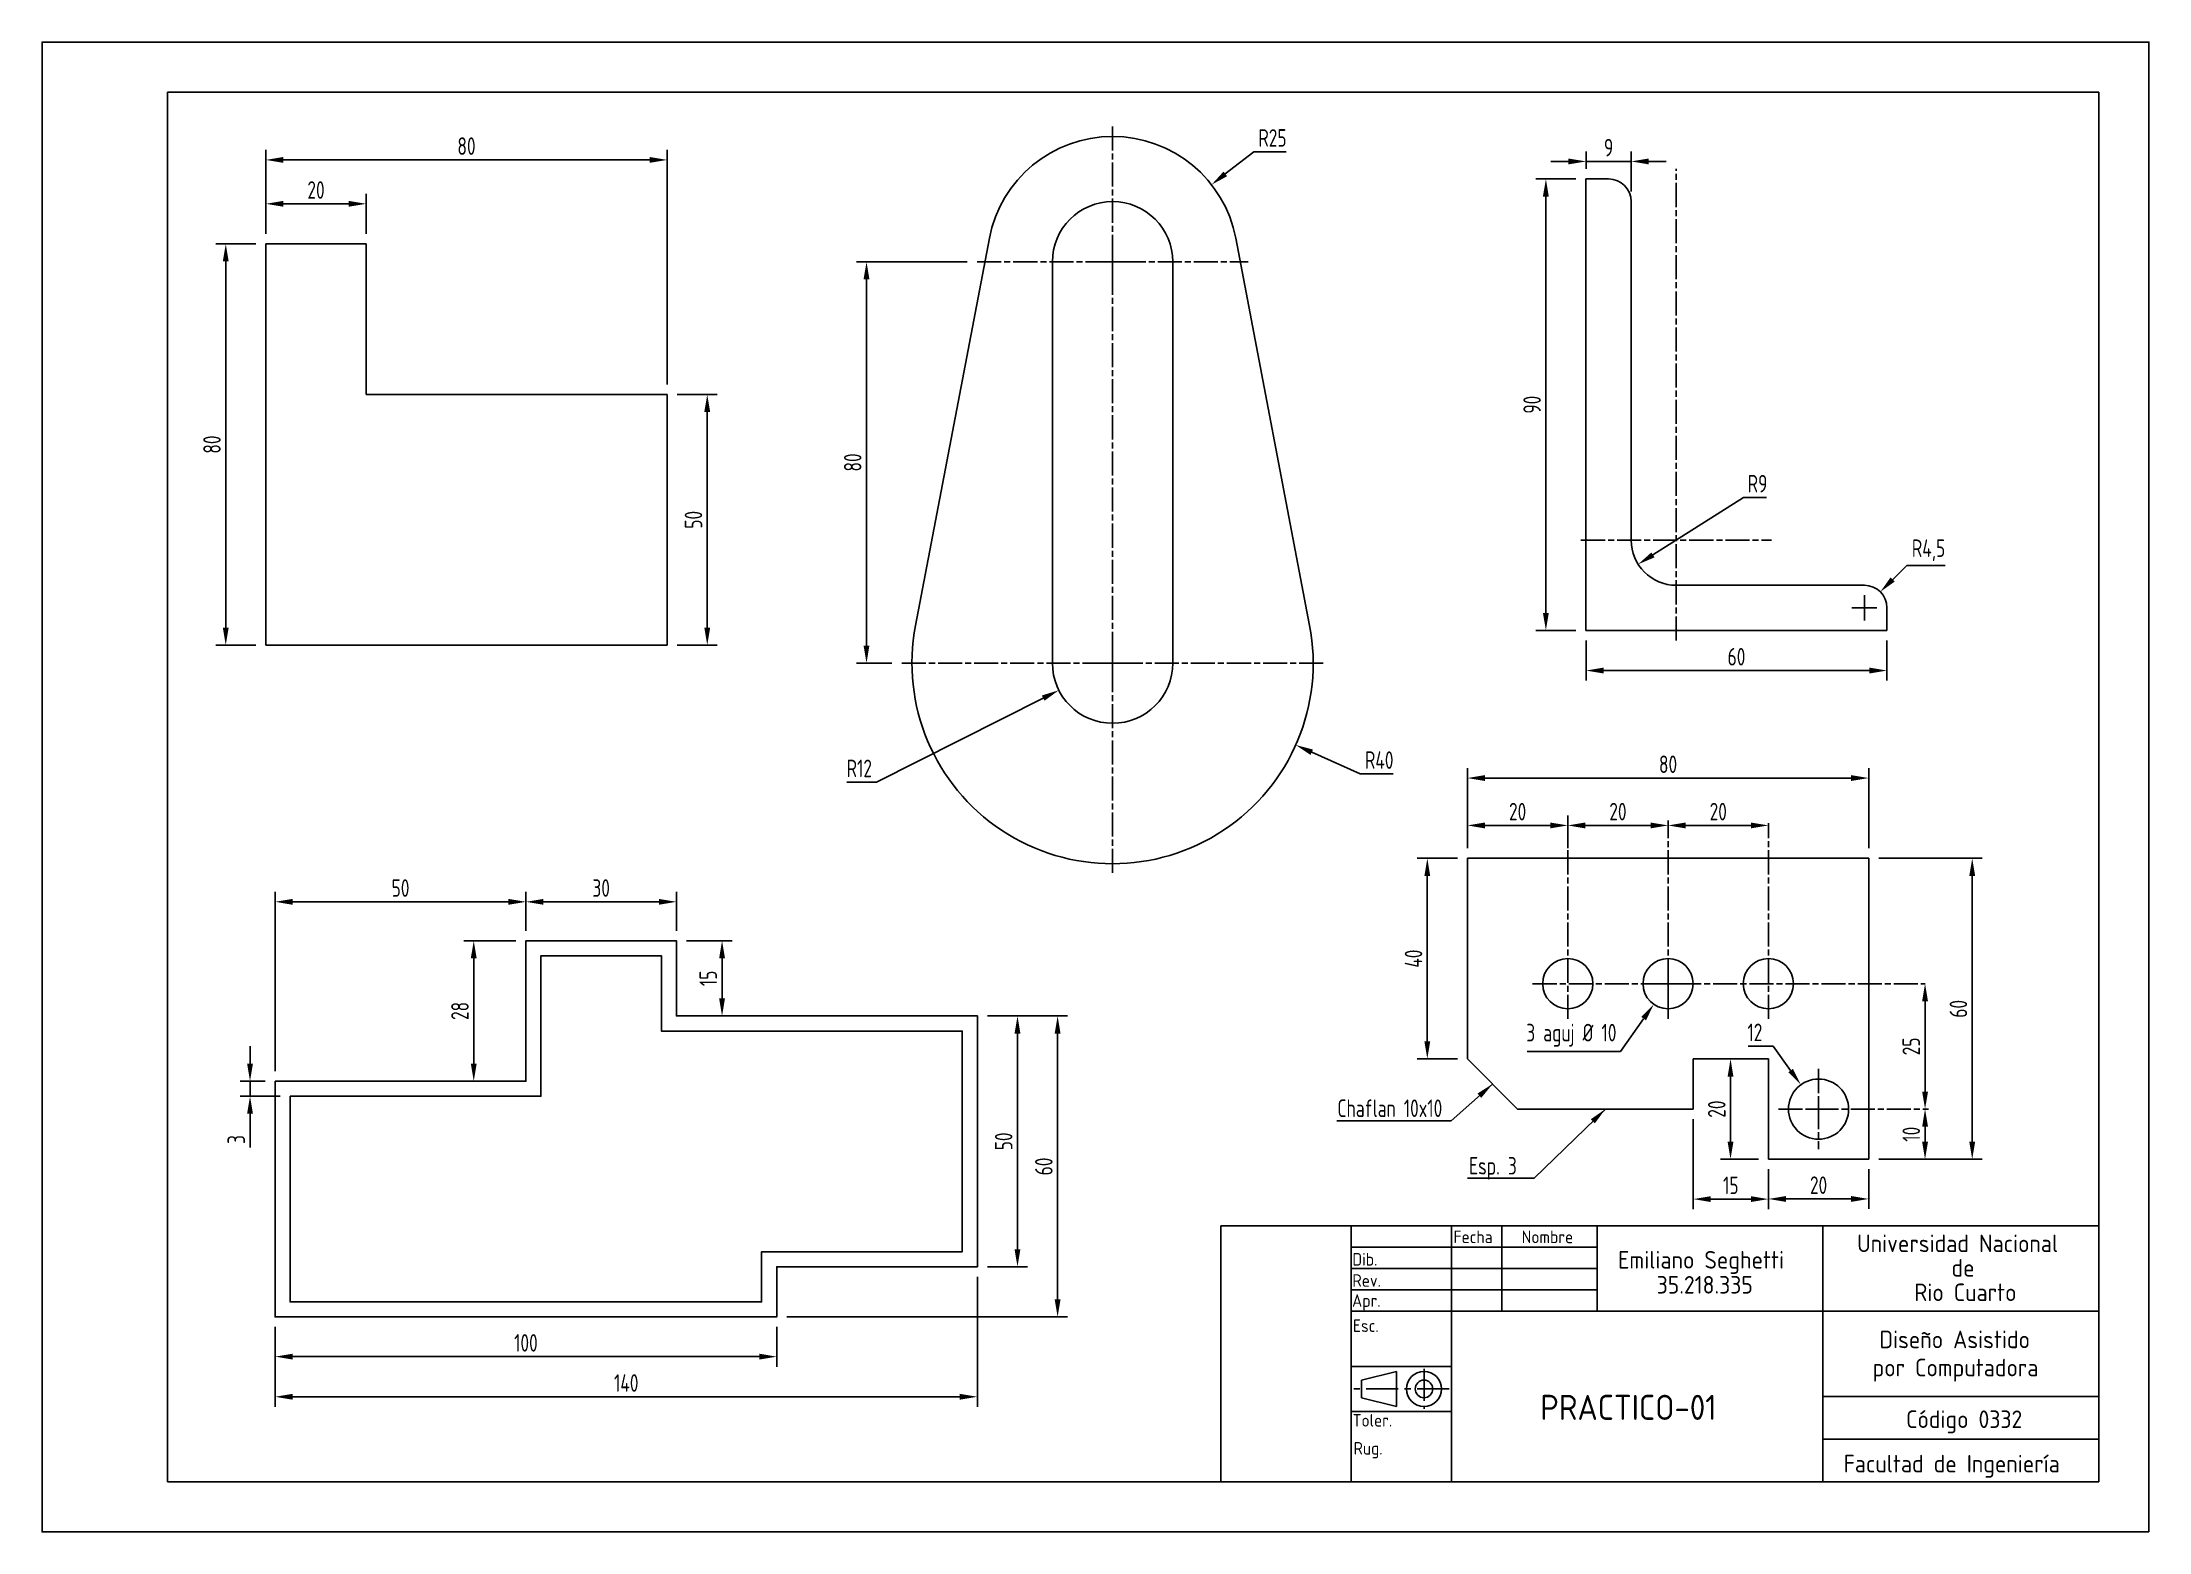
# Model space of a CAD drawing. Header units: millimetres. Extents: x 0 to 420, y 0 to 297.
import ezdxf

# ---------------------------------------------------------------- set-up
doc = ezdxf.new("R2010")
doc.units = ezdxf.units.MM
doc.header["$LTSCALE"] = 0.2
doc.linetypes.add('ACAD_ISO08W100', pattern=[36, 24, -3, 6, -3])
doc.linetypes.add('CENTER', pattern=[50.8, 31.75, -6.35, 6.35, -6.35])
doc.layers.add('1', color=1, linetype='CENTER')
doc.styles.add('Mazufri', font='isocp.shx', dxfattribs={"width": 0.8})
doc.dimstyles.new('mazufri', dxfattribs={"dimtxt": 3.5, "dimasz": 3.5, "dimexe": 2, "dimexo": 2, "dimgap": 1, "dimtad": 1, "dimzin": 9, "dimtxsty": 'Mazufri', "dimcen": 2.5, "dimclrd": 1, "dimclre": 1, "dimclrt": 5, "dimadec": 0, "dimazin": 0, "dimtm": 1e-09, "dimtfac": 1, "dimtmove": 0, "dimatfit": 3, "dimfxl": 0, "dimarcsym": 0})
doc.dimstyles.new('mazufri radio', dxfattribs={"dimtxt": 3.5, "dimasz": 3.5, "dimexe": 2, "dimexo": 2, "dimgap": 1, "dimtad": 1, "dimtih": 1, "dimtoh": 1, "dimzin": 9, "dimtxsty": 'Mazufri', "dimcen": 2.5, "dimclrd": 1, "dimclre": 1, "dimclrt": 5, "dimadec": 0, "dimazin": 0, "dimtm": 1e-09, "dimtfac": 1, "dimtmove": 0, "dimatfit": 3, "dimfxl": 0, "dimarcsym": 0})

# ---------------------------------------------------------------- blocks, each defined once
blk = doc.blocks.new('*D10')
at = {"color": 1, "lineweight": -2}
for p, q in [((184.4, 253.2), (162.35, 253.2)), ((164.35, 249.7), (164.35, 176.7)), ((169.4, 173.2), (162.35, 173.2))]:
    blk.add_line(p, q, dxfattribs=at)
at = {"color": 1}
for points in [[(163.76, 249.7), (164.93, 249.7), (164.35, 253.2)], [(163.76, 176.7), (164.93, 176.7), (164.35, 173.2)]]:
    blk.add_solid(points, dxfattribs=at)
at = {"layer": 'Defpoints', "color": 0}
for p in [(186.4, 253.2), (164.35, 173.2), (171.4, 173.2)]:
    blk.add_point(p, dxfattribs=at)
at = {"color": 5, "insert": (161.6, 213.2), "char_height": 3.5, "attachment_point": 5, "rotation": 90, "style": 'Mazufri'}
blk.add_mtext('80', dxfattribs=at)
blk = doc.blocks.new('*D11')
at = {"color": 1, "lineweight": -2}
for p, q in [((210.9, 173.2), (215.9, 173.2)), ((213.4, 170.7), (213.4, 175.7)), ((262.76, 151.12), (253.11, 155.44)), ((269.36, 151.12), (262.76, 151.12))]:
    blk.add_line(p, q, dxfattribs=at)
at = {"color": 1}
blk.add_solid([(253.35, 155.97), (252.87, 154.9), (249.91, 156.87)], dxfattribs=at)
at = {"layer": 'Defpoints', "color": 0}
for p in [(213.4, 173.2), (249.91, 156.87)]:
    blk.add_point(p, dxfattribs=at)
at = {"color": 5, "insert": (266.56, 153.87), "char_height": 3.5, "attachment_point": 5, "style": 'Mazufri'}
blk.add_mtext('R40', dxfattribs=at)
blk = doc.blocks.new('*D12')
at = {"color": 1, "lineweight": -2}
for p, q in [((210.9, 173.2), (215.9, 173.2)), ((213.4, 170.7), (213.4, 175.7)), ((166.37, 149.46), (199.57, 166.22)), ((160.44, 149.46), (166.37, 149.46))]:
    blk.add_line(p, q, dxfattribs=at)
at = {"color": 1}
blk.add_solid([(199.3, 166.74), (199.83, 165.7), (202.69, 167.79)], dxfattribs=at)
at = {"layer": 'Defpoints', "color": 0}
for p in [(213.4, 173.2), (202.69, 167.79)]:
    blk.add_point(p, dxfattribs=at)
at = {"color": 5, "insert": (162.91, 152.21), "char_height": 3.5, "attachment_point": 5, "style": 'Mazufri'}
blk.add_mtext('R12', dxfattribs=at)
blk = doc.blocks.new('*D13')
at = {"color": 1, "lineweight": -2}
for p, q in [((339.2, 206.22), (321.14, 194.77)), ((343.76, 206.22), (339.2, 206.22))]:
    blk.add_line(p, q, dxfattribs=at)
at = {"color": 1}
blk.add_solid([(320.83, 195.27), (321.45, 194.28), (318.18, 192.9)], dxfattribs=at)
at = {"layer": 'Defpoints', "color": 0}
for p in [(325.79, 197.72), (318.18, 192.9)]:
    blk.add_point(p, dxfattribs=at)
at = {"color": 5, "insert": (341.98, 208.97), "char_height": 3.5, "attachment_point": 5, "style": 'Mazufri'}
blk.add_mtext('R9', dxfattribs=at)
blk = doc.blocks.new('*D14')
at = {"color": 1, "lineweight": -2}
for p, q in [((344.15, 72.28), (344.15, 64.37)), ((364.15, 72.28), (364.15, 64.37)), ((360.65, 66.37), (347.65, 66.37))]:
    blk.add_line(p, q, dxfattribs=at)
at = {"color": 1}
for points in [[(347.65, 66.95), (347.65, 65.79), (344.15, 66.37)], [(360.65, 66.95), (360.65, 65.79), (364.15, 66.37)]]:
    blk.add_solid(points, dxfattribs=at)
at = {"layer": 'Defpoints', "color": 0}
for p in [(344.15, 74.28), (364.15, 74.28), (344.15, 66.37)]:
    blk.add_point(p, dxfattribs=at)
at = {"color": 5, "insert": (354.15, 69.12), "char_height": 3.5, "attachment_point": 5, "style": 'Mazufri'}
blk.add_mtext('20', dxfattribs=at)
blk = doc.blocks.new('*D15')
at = {"color": 1, "lineweight": -2}
for p, q in [((329.15, 82.28), (329.15, 64.34)), ((344.15, 72.28), (344.15, 64.34)), ((340.65, 66.34), (332.65, 66.34))]:
    blk.add_line(p, q, dxfattribs=at)
at = {"color": 1}
for points in [[(332.65, 66.92), (332.65, 65.76), (329.15, 66.34)], [(340.65, 66.92), (340.65, 65.76), (344.15, 66.34)]]:
    blk.add_solid(points, dxfattribs=at)
at = {"layer": 'Defpoints', "color": 0}
for p in [(329.15, 84.28), (344.15, 74.28), (329.15, 66.34)]:
    blk.add_point(p, dxfattribs=at)
at = {"color": 5, "insert": (336.65, 69.09), "char_height": 3.5, "attachment_point": 5, "style": 'Mazufri'}
blk.add_mtext('15', dxfattribs=at)
blk = doc.blocks.new('*D16')
at = {"color": 1, "lineweight": -2}
for p, q in [((336.6, 90.78), (336.6, 77.78)), ((342.15, 74.28), (334.6, 74.28))]:
    blk.add_line(p, q, dxfattribs=at)
at = {"color": 1}
for points in [[(336.02, 90.78), (337.18, 90.78), (336.6, 94.28)], [(336.02, 77.78), (337.18, 77.78), (336.6, 74.28)]]:
    blk.add_solid(points, dxfattribs=at)
at = {"layer": 'Defpoints', "color": 0}
for p in [(344.15, 94.28), (336.6, 74.28), (344.15, 74.28)]:
    blk.add_point(p, dxfattribs=at)
at = {"color": 5, "insert": (333.85, 84.28), "char_height": 3.5, "attachment_point": 5, "rotation": 90, "style": 'Mazufri'}
blk.add_mtext('20', dxfattribs=at)
blk = doc.blocks.new('*D17')
at = {"color": 1, "lineweight": -2}
for p, q in [((321.65, 109.28), (326.65, 109.28)), ((324.15, 106.78), (324.15, 111.78)), ((314.69, 95.74), (319.28, 102.31)), ((296.05, 95.74), (314.69, 95.74))]:
    blk.add_line(p, q, dxfattribs=at)
at = {"color": 1}
blk.add_solid([(318.81, 102.65), (319.76, 101.98), (321.29, 105.18)], dxfattribs=at)
at = {"layer": 'Defpoints', "color": 0}
for p in [(327.01, 113.38), (321.29, 105.18)]:
    blk.add_point(p, dxfattribs=at)
at = {"color": 5, "insert": (304.87, 99), "char_height": 3.5, "attachment_point": 5, "style": 'Mazufri'}
blk.add_mtext('3 aguj %%c 10', dxfattribs=at)
blk = doc.blocks.new('*D18')
at = {"color": 1, "lineweight": -2}
for p, q in [((282.15, 134.28), (274.15, 134.28)), ((276.15, 130.78), (276.15, 97.78)), ((282.15, 94.28), (274.15, 94.28))]:
    blk.add_line(p, q, dxfattribs=at)
at = {"color": 1}
for points in [[(275.57, 130.78), (276.73, 130.78), (276.15, 134.28)], [(275.57, 97.78), (276.73, 97.78), (276.15, 94.28)]]:
    blk.add_solid(points, dxfattribs=at)
at = {"layer": 'Defpoints', "color": 0}
for p in [(284.15, 134.28), (276.15, 94.28), (284.15, 94.28)]:
    blk.add_point(p, dxfattribs=at)
at = {"color": 5, "insert": (273.4, 114.28), "char_height": 3.5, "attachment_point": 5, "rotation": 90, "style": 'Mazufri'}
blk.add_mtext('40', dxfattribs=at)
blk = doc.blocks.new('*D19')
at = {"color": 1, "lineweight": -2}
for p, q in [((284.15, 136.28), (284.15, 142.84)), ((304.15, 136.28), (304.15, 142.84)), ((287.65, 140.84), (300.65, 140.84))]:
    blk.add_line(p, q, dxfattribs=at)
at = {"color": 1}
for points in [[(287.65, 141.42), (287.65, 140.25), (284.15, 140.84)], [(300.65, 141.42), (300.65, 140.25), (304.15, 140.84)]]:
    blk.add_solid(points, dxfattribs=at)
at = {"layer": 'Defpoints', "color": 0}
for p in [(304.15, 140.84), (284.15, 134.28), (304.15, 134.28)]:
    blk.add_point(p, dxfattribs=at)
at = {"color": 5, "insert": (294.15, 143.59), "char_height": 3.5, "attachment_point": 5, "style": 'Mazufri'}
blk.add_mtext('20', dxfattribs=at)
blk = doc.blocks.new('*D20')
at = {"color": 1, "lineweight": -2}
for p, q in [((284.15, 136.28), (284.15, 152.28)), ((364.15, 136.28), (364.15, 152.28)), ((287.65, 150.28), (360.65, 150.28))]:
    blk.add_line(p, q, dxfattribs=at)
at = {"color": 1}
for points in [[(287.65, 150.87), (287.65, 149.7), (284.15, 150.28)], [(360.65, 150.87), (360.65, 149.7), (364.15, 150.28)]]:
    blk.add_solid(points, dxfattribs=at)
at = {"layer": 'Defpoints', "color": 0}
for p in [(364.15, 150.28), (284.15, 134.28), (364.15, 134.28)]:
    blk.add_point(p, dxfattribs=at)
at = {"color": 5, "insert": (324.15, 153.03), "char_height": 3.5, "attachment_point": 5, "style": 'Mazufri'}
blk.add_mtext('80', dxfattribs=at)
blk = doc.blocks.new('*D21')
at = {"color": 1, "lineweight": -2}
for p, q in [((366.15, 134.28), (386.78, 134.28)), ((384.78, 130.78), (384.78, 77.78)), ((366.15, 74.28), (386.78, 74.28))]:
    blk.add_line(p, q, dxfattribs=at)
at = {"color": 1}
for points in [[(384.2, 130.78), (385.37, 130.78), (384.78, 134.28)], [(384.2, 77.78), (385.37, 77.78), (384.78, 74.28)]]:
    blk.add_solid(points, dxfattribs=at)
at = {"layer": 'Defpoints', "color": 0}
for p in [(364.15, 134.28), (364.15, 74.28), (384.78, 74.28)]:
    blk.add_point(p, dxfattribs=at)
at = {"color": 5, "insert": (382.03, 104.28), "char_height": 3.5, "attachment_point": 5, "rotation": 90, "style": 'Mazufri'}
blk.add_mtext('60', dxfattribs=at)
blk = doc.blocks.new('*D22')
at = {"color": 1, "lineweight": -2}
for p, q in [((305.79, 269.72), (297.79, 269.72)), ((299.79, 266.22), (299.79, 183.22)), ((305.79, 179.72), (297.79, 179.72))]:
    blk.add_line(p, q, dxfattribs=at)
at = {"color": 1}
for points in [[(299.2, 266.22), (300.37, 266.22), (299.79, 269.72)], [(299.2, 183.22), (300.37, 183.22), (299.79, 179.72)]]:
    blk.add_solid(points, dxfattribs=at)
at = {"layer": 'Defpoints', "color": 0}
for p in [(307.79, 269.72), (299.79, 179.72), (307.79, 179.72)]:
    blk.add_point(p, dxfattribs=at)
at = {"color": 5, "insert": (297.04, 224.72), "char_height": 3.5, "attachment_point": 5, "rotation": 90, "style": 'Mazufri'}
blk.add_mtext('90', dxfattribs=at)
blk = doc.blocks.new('*D23')
at = {"color": 1, "lineweight": -2}
for p, q in [((307.79, 177.72), (307.79, 169.72)), ((367.79, 177.72), (367.79, 169.72)), ((311.29, 171.72), (364.29, 171.72))]:
    blk.add_line(p, q, dxfattribs=at)
at = {"color": 1}
for points in [[(311.29, 172.3), (311.29, 171.13), (307.79, 171.72)], [(364.29, 172.3), (364.29, 171.13), (367.79, 171.72)]]:
    blk.add_solid(points, dxfattribs=at)
at = {"layer": 'Defpoints', "color": 0}
for p in [(307.79, 179.72), (367.79, 179.72), (367.79, 171.72)]:
    blk.add_point(p, dxfattribs=at)
at = {"color": 5, "insert": (337.79, 174.47), "char_height": 3.5, "attachment_point": 5, "style": 'Mazufri'}
blk.add_mtext('60', dxfattribs=at)
blk = doc.blocks.new('*D24')
at = {"color": 1, "lineweight": -2}
for p, q in [((304.29, 273.22), (300.79, 273.22)), ((307.79, 271.72), (307.79, 275.22)), ((307.79, 273.22), (316.79, 273.22)), ((316.79, 267.22), (316.79, 275.22)), ((320.29, 273.22), (323.79, 273.22))]:
    blk.add_line(p, q, dxfattribs=at)
at = {"color": 1}
for points in [[(304.29, 273.8), (304.29, 272.63), (307.79, 273.22)], [(320.29, 273.8), (320.29, 272.63), (316.79, 273.22)]]:
    blk.add_solid(points, dxfattribs=at)
at = {"layer": 'Defpoints', "color": 0}
for p in [(316.79, 273.22), (307.79, 269.72), (316.79, 265.22)]:
    blk.add_point(p, dxfattribs=at)
at = {"color": 5, "insert": (312.29, 275.97), "char_height": 3.5, "attachment_point": 5, "style": 'Mazufri'}
blk.add_mtext('9', dxfattribs=at)
blk = doc.blocks.new('*D25')
at = {"color": 1, "lineweight": -2}
for p, q in [((42.6, 256.77), (34.61, 256.77)), ((36.61, 253.27), (36.61, 180.27)), ((42.6, 176.77), (34.61, 176.77))]:
    blk.add_line(p, q, dxfattribs=at)
at = {"color": 1}
for points in [[(36.02, 253.27), (37.19, 253.27), (36.61, 256.77)], [(36.02, 180.27), (37.19, 180.27), (36.61, 176.77)]]:
    blk.add_solid(points, dxfattribs=at)
at = {"layer": 'Defpoints', "color": 0}
for p in [(44.6, 256.77), (36.61, 176.77), (44.6, 176.77)]:
    blk.add_point(p, dxfattribs=at)
at = {"color": 5, "insert": (33.86, 216.77), "char_height": 3.5, "attachment_point": 5, "rotation": 90, "style": 'Mazufri'}
blk.add_mtext('80', dxfattribs=at)
blk = doc.blocks.new('*D26')
at = {"color": 1, "lineweight": -2}
for p, q in [((126.6, 226.77), (134.6, 226.77)), ((132.6, 180.27), (132.6, 223.27)), ((126.6, 176.77), (134.6, 176.77))]:
    blk.add_line(p, q, dxfattribs=at)
at = {"color": 1}
for points in [[(132.01, 223.27), (133.18, 223.27), (132.6, 226.77)], [(132.01, 180.27), (133.18, 180.27), (132.6, 176.77)]]:
    blk.add_solid(points, dxfattribs=at)
at = {"layer": 'Defpoints', "color": 0}
for p in [(124.6, 226.77), (132.6, 226.77), (124.6, 176.77)]:
    blk.add_point(p, dxfattribs=at)
at = {"color": 5, "insert": (129.85, 201.77), "char_height": 3.5, "attachment_point": 5, "rotation": 90, "style": 'Mazufri'}
blk.add_mtext('50', dxfattribs=at)
blk = doc.blocks.new('*D27')
at = {"color": 1, "lineweight": -2}
for p, q in [((44.6, 258.77), (44.6, 266.77)), ((48.1, 264.77), (61.1, 264.77)), ((64.6, 258.77), (64.6, 266.77))]:
    blk.add_line(p, q, dxfattribs=at)
at = {"color": 1}
for points in [[(48.1, 265.35), (48.1, 264.19), (44.6, 264.77)], [(61.1, 265.35), (61.1, 264.19), (64.6, 264.77)]]:
    blk.add_solid(points, dxfattribs=at)
at = {"layer": 'Defpoints', "color": 0}
for p in [(64.6, 264.77), (44.6, 256.77), (64.6, 256.77)]:
    blk.add_point(p, dxfattribs=at)
at = {"color": 5, "insert": (54.6, 267.52), "char_height": 3.5, "attachment_point": 5, "style": 'Mazufri'}
blk.add_mtext('20', dxfattribs=at)
blk = doc.blocks.new('*D28')
at = {"color": 1, "lineweight": -2}
for p, q in [((44.6, 258.77), (44.6, 275.52)), ((48.1, 273.52), (121.1, 273.52)), ((124.6, 228.77), (124.6, 275.52))]:
    blk.add_line(p, q, dxfattribs=at)
at = {"color": 1}
for points in [[(48.1, 274.1), (48.1, 272.93), (44.6, 273.52)], [(121.1, 274.1), (121.1, 272.93), (124.6, 273.52)]]:
    blk.add_solid(points, dxfattribs=at)
at = {"layer": 'Defpoints', "color": 0}
for p in [(124.6, 273.52), (44.6, 256.77), (124.6, 226.77)]:
    blk.add_point(p, dxfattribs=at)
at = {"color": 5, "insert": (84.6, 276.27), "char_height": 3.5, "attachment_point": 5, "style": 'Mazufri'}
blk.add_mtext('80', dxfattribs=at)
blk = doc.blocks.new('*D29')
at = {"color": 1, "lineweight": -2}
for p, q in [((46.45, 91.85), (46.45, 127.61)), ((96.45, 119.85), (96.45, 127.61)), ((49.95, 125.61), (92.95, 125.61))]:
    blk.add_line(p, q, dxfattribs=at)
at = {"color": 1}
for points in [[(49.95, 126.19), (49.95, 125.02), (46.45, 125.61)], [(92.95, 126.19), (92.95, 125.02), (96.45, 125.61)]]:
    blk.add_solid(points, dxfattribs=at)
at = {"layer": 'Defpoints', "color": 0}
for p in [(96.45, 125.61), (96.45, 117.85), (46.45, 89.85)]:
    blk.add_point(p, dxfattribs=at)
at = {"color": 5, "insert": (71.45, 128.36), "char_height": 3.5, "attachment_point": 5, "style": 'Mazufri'}
blk.add_mtext('50', dxfattribs=at)
blk = doc.blocks.new('*D30')
at = {"color": 1, "lineweight": -2}
for p, q in [((96.45, 119.85), (96.45, 127.61)), ((126.45, 119.85), (126.45, 127.61)), ((99.95, 125.61), (122.95, 125.61))]:
    blk.add_line(p, q, dxfattribs=at)
at = {"color": 1}
for points in [[(99.95, 126.19), (99.95, 125.02), (96.45, 125.61)], [(122.95, 126.19), (122.95, 125.02), (126.45, 125.61)]]:
    blk.add_solid(points, dxfattribs=at)
at = {"layer": 'Defpoints', "color": 0}
for p in [(126.45, 125.61), (96.45, 117.85), (126.45, 117.85)]:
    blk.add_point(p, dxfattribs=at)
at = {"color": 5, "insert": (111.45, 128.36), "char_height": 3.5, "attachment_point": 5, "style": 'Mazufri'}
blk.add_mtext('30', dxfattribs=at)
blk = doc.blocks.new('*D31')
at = {"color": 1, "lineweight": -2}
for p, q in [((94.45, 117.85), (84.05, 117.85)), ((86.05, 114.35), (86.05, 93.35)), ((94.45, 89.85), (84.05, 89.85))]:
    blk.add_line(p, q, dxfattribs=at)
at = {"color": 1}
for points in [[(85.46, 114.35), (86.63, 114.35), (86.05, 117.85)], [(85.46, 93.35), (86.63, 93.35), (86.05, 89.85)]]:
    blk.add_solid(points, dxfattribs=at)
at = {"layer": 'Defpoints', "color": 0}
for p in [(96.45, 117.85), (86.05, 89.85), (96.45, 89.85)]:
    blk.add_point(p, dxfattribs=at)
at = {"color": 5, "insert": (83.3, 103.85), "char_height": 3.5, "attachment_point": 5, "rotation": 90, "style": 'Mazufri'}
blk.add_mtext('28', dxfattribs=at)
blk = doc.blocks.new('*D32')
at = {"color": 1, "lineweight": -2}
for p, q in [((128.45, 117.85), (137.55, 117.85)), ((135.55, 114.35), (135.55, 106.35))]:
    blk.add_line(p, q, dxfattribs=at)
at = {"color": 1}
for points in [[(134.97, 114.35), (136.13, 114.35), (135.55, 117.85)], [(134.97, 106.35), (136.13, 106.35), (135.55, 102.85)]]:
    blk.add_solid(points, dxfattribs=at)
at = {"layer": 'Defpoints', "color": 0}
for p in [(126.45, 117.85), (126.45, 102.85), (135.55, 102.85)]:
    blk.add_point(p, dxfattribs=at)
at = {"color": 5, "insert": (132.8, 110.35), "char_height": 3.5, "attachment_point": 5, "rotation": 90, "style": 'Mazufri'}
blk.add_mtext('15', dxfattribs=at)
blk = doc.blocks.new('*D33')
at = {"color": 1, "lineweight": -2}
for p, q in [((188.45, 102.85), (196.45, 102.85)), ((194.45, 99.35), (194.45, 56.35)), ((188.45, 52.85), (196.45, 52.85))]:
    blk.add_line(p, q, dxfattribs=at)
at = {"color": 1}
for points in [[(193.86, 99.35), (195.03, 99.35), (194.45, 102.85)], [(193.86, 56.35), (195.03, 56.35), (194.45, 52.85)]]:
    blk.add_solid(points, dxfattribs=at)
at = {"layer": 'Defpoints', "color": 0}
for p in [(186.45, 102.85), (186.45, 52.85), (194.45, 52.85)]:
    blk.add_point(p, dxfattribs=at)
at = {"color": 5, "insert": (191.7, 77.85), "char_height": 3.5, "attachment_point": 5, "rotation": 90, "style": 'Mazufri'}
blk.add_mtext('50', dxfattribs=at)
blk = doc.blocks.new('*D34')
at = {"color": 1, "lineweight": -2}
for p, q in [((188.45, 102.85), (204.45, 102.85)), ((202.45, 99.35), (202.45, 46.35)), ((148.45, 42.85), (204.45, 42.85))]:
    blk.add_line(p, q, dxfattribs=at)
at = {"color": 1}
for points in [[(201.86, 99.35), (203.03, 99.35), (202.45, 102.85)], [(201.86, 46.35), (203.03, 46.35), (202.45, 42.85)]]:
    blk.add_solid(points, dxfattribs=at)
at = {"layer": 'Defpoints', "color": 0}
for p in [(186.45, 102.85), (146.45, 42.85), (202.45, 42.85)]:
    blk.add_point(p, dxfattribs=at)
at = {"color": 5, "insert": (199.7, 72.85), "char_height": 3.5, "attachment_point": 5, "rotation": 90, "style": 'Mazufri'}
blk.add_mtext('60', dxfattribs=at)
blk = doc.blocks.new('*D35')
at = {"color": 1, "lineweight": -2}
for p, q in [((46.45, 40.85), (46.45, 32.93)), ((146.45, 40.85), (146.45, 32.93)), ((49.95, 34.93), (142.95, 34.93))]:
    blk.add_line(p, q, dxfattribs=at)
at = {"color": 1}
for points in [[(49.95, 35.52), (49.95, 34.35), (46.45, 34.93)], [(142.95, 35.52), (142.95, 34.35), (146.45, 34.93)]]:
    blk.add_solid(points, dxfattribs=at)
at = {"layer": 'Defpoints', "color": 0}
for p in [(46.45, 42.85), (146.45, 42.85), (146.45, 34.93)]:
    blk.add_point(p, dxfattribs=at)
at = {"color": 5, "insert": (96.45, 37.68), "char_height": 3.5, "attachment_point": 5, "style": 'Mazufri'}
blk.add_mtext('100', dxfattribs=at)
blk = doc.blocks.new('*D36')
at = {"color": 1, "lineweight": -2}
for p, q in [((186.45, 50.85), (186.45, 24.93)), ((46.45, 40.85), (46.45, 24.93)), ((49.95, 26.93), (182.95, 26.93))]:
    blk.add_line(p, q, dxfattribs=at)
at = {"color": 1}
for points in [[(49.95, 27.52), (49.95, 26.35), (46.45, 26.93)], [(182.95, 27.52), (182.95, 26.35), (186.45, 26.93)]]:
    blk.add_solid(points, dxfattribs=at)
at = {"layer": 'Defpoints', "color": 0}
for p in [(186.45, 52.85), (46.45, 42.85), (186.45, 26.93)]:
    blk.add_point(p, dxfattribs=at)
at = {"color": 5, "insert": (116.45, 29.68), "char_height": 3.5, "attachment_point": 5, "style": 'Mazufri'}
blk.add_mtext('140', dxfattribs=at)
blk = doc.blocks.new('*D37')
at = {"color": 1, "lineweight": -2}
for p, q in [((241.56, 275.15), (235.88, 270.72)), ((248, 275.15), (241.56, 275.15)), ((210.9, 253.2), (215.9, 253.2)), ((213.4, 250.7), (213.4, 255.7))]:
    blk.add_line(p, q, dxfattribs=at)
at = {"color": 1}
blk.add_solid([(235.52, 271.18), (236.24, 270.26), (233.12, 268.57)], dxfattribs=at)
at = {"layer": 'Defpoints', "color": 0}
for p in [(233.12, 268.57), (213.4, 253.2)]:
    blk.add_point(p, dxfattribs=at)
at = {"color": 5, "insert": (245.28, 277.9), "char_height": 3.5, "attachment_point": 5, "style": 'Mazufri'}
blk.add_mtext('R25', dxfattribs=at)
blk = doc.blocks.new('*D38')
at = {"color": 1, "lineweight": -2}
for p, q in [((371.72, 192.69), (368.93, 189.88)), ((379.42, 192.69), (371.72, 192.69)), ((363.29, 181.72), (363.29, 186.72)), ((360.79, 184.22), (365.79, 184.22))]:
    blk.add_line(p, q, dxfattribs=at)
at = {"color": 1}
blk.add_solid([(368.52, 190.3), (369.35, 189.47), (366.46, 187.4)], dxfattribs=at)
at = {"layer": 'Defpoints', "color": 0}
for p in [(366.46, 187.4), (363.29, 184.22)]:
    blk.add_point(p, dxfattribs=at)
at = {"color": 5, "insert": (376.07, 195.7), "char_height": 3.5, "attachment_point": 5, "style": 'Mazufri'}
blk.add_mtext('R4,5', dxfattribs=at)
blk = doc.blocks.new('*D39')
at = {"color": 1, "lineweight": -2}
for p, q in [((41.45, 93.35), (41.45, 96.85)), ((44.45, 89.85), (39.45, 89.85)), ((41.45, 89.85), (41.45, 86.85)), ((47.45, 86.85), (39.45, 86.85)), ((41.45, 83.35), (41.45, 76.61))]:
    blk.add_line(p, q, dxfattribs=at)
at = {"color": 1}
for points in [[(40.86, 93.35), (42.03, 93.35), (41.45, 89.85)], [(40.86, 83.35), (42.03, 83.35), (41.45, 86.85)]]:
    blk.add_solid(points, dxfattribs=at)
at = {"layer": 'Defpoints', "color": 0}
for p in [(46.45, 89.85), (41.45, 86.85), (49.45, 86.85)]:
    blk.add_point(p, dxfattribs=at)
at = {"color": 5, "insert": (38.7, 78.23), "char_height": 3.5, "attachment_point": 5, "rotation": 90, "style": 'Mazufri'}
blk.add_mtext('3', dxfattribs=at)
blk = doc.blocks.new('*D40')
at = {"color": 1, "lineweight": -2}
for p, q in [((340.12, 96.83), (345.07, 96.83)), ((345.07, 96.83), (348.58, 91.98)), ((351.65, 84.28), (356.65, 84.28)), ((354.15, 81.78), (354.15, 86.78))]:
    blk.add_line(p, q, dxfattribs=at)
at = {"color": 1}
blk.add_solid([(349.05, 92.32), (348.11, 91.63), (350.63, 89.14)], dxfattribs=at)
at = {"layer": 'Defpoints', "color": 0}
for p in [(350.63, 89.14), (357.67, 79.42)]:
    blk.add_point(p, dxfattribs=at)
at = {"color": 5, "insert": (341.46, 99.58), "char_height": 3.5, "attachment_point": 5, "style": 'Mazufri'}
blk.add_mtext('12', dxfattribs=at)
blk = doc.blocks.new('*D41')
at = {"color": 1, "lineweight": -2}
for p, q in [((307.65, 140.84), (320.65, 140.84)), ((324.15, 139.82), (324.15, 138.84))]:
    blk.add_line(p, q, dxfattribs=at)
at = {"color": 1}
for points in [[(307.65, 141.42), (307.65, 140.25), (304.15, 140.84)], [(320.65, 141.42), (320.65, 140.25), (324.15, 140.84)]]:
    blk.add_solid(points, dxfattribs=at)
at = {"layer": 'Defpoints', "color": 0}
for p in [(304.15, 140.84), (324.15, 141.82), (324.15, 140.84)]:
    blk.add_point(p, dxfattribs=at)
at = {"color": 5, "insert": (314.15, 143.59), "char_height": 3.5, "attachment_point": 5, "style": 'Mazufri'}
blk.add_mtext('20', dxfattribs=at)
blk = doc.blocks.new('*D42')
at = {"color": 1, "lineweight": -2}
for p, q in [((324.15, 139.82), (324.15, 138.84)), ((340.65, 140.84), (327.65, 140.84)), ((344.15, 139.3), (344.15, 138.84))]:
    blk.add_line(p, q, dxfattribs=at)
at = {"color": 1}
for points in [[(327.65, 141.42), (327.65, 140.25), (324.15, 140.84)], [(340.65, 141.42), (340.65, 140.25), (344.15, 140.84)]]:
    blk.add_solid(points, dxfattribs=at)
at = {"layer": 'Defpoints', "color": 0}
for p in [(324.15, 141.82), (324.15, 140.84), (344.15, 141.3)]:
    blk.add_point(p, dxfattribs=at)
at = {"color": 5, "insert": (334.15, 143.59), "char_height": 3.5, "attachment_point": 5, "style": 'Mazufri'}
blk.add_mtext('20', dxfattribs=at)
blk = doc.blocks.new('*D45')
at = {"color": 1, "lineweight": -2}
for p, q in [((374.06, 84.28), (373.38, 84.28)), ((375.38, 77.78), (375.38, 80.78)), ((366.15, 74.28), (377.38, 74.28))]:
    blk.add_line(p, q, dxfattribs=at)
at = {"color": 1}
for points in [[(374.8, 80.78), (375.97, 80.78), (375.38, 84.28)], [(374.8, 77.78), (375.97, 77.78), (375.38, 74.28)]]:
    blk.add_solid(points, dxfattribs=at)
at = {"layer": 'Defpoints', "color": 0}
for p in [(375.38, 84.28), (376.06, 84.28), (364.15, 74.28)]:
    blk.add_point(p, dxfattribs=at)
at = {"color": 5, "insert": (372.63, 79.28), "char_height": 3.5, "attachment_point": 5, "rotation": 90, "style": 'Mazufri'}
blk.add_mtext('10', dxfattribs=at)
blk = doc.blocks.new('*D46')
at = {"color": 1, "lineweight": -2}
for p, q in [((373.4, 109.28), (373.38, 109.28)), ((375.38, 87.78), (375.38, 105.78)), ((374.06, 84.28), (373.38, 84.28))]:
    blk.add_line(p, q, dxfattribs=at)
at = {"color": 1}
for points in [[(374.8, 105.78), (375.97, 105.78), (375.38, 109.28)], [(374.8, 87.78), (375.97, 87.78), (375.38, 84.28)]]:
    blk.add_solid(points, dxfattribs=at)
at = {"layer": 'Defpoints', "color": 0}
for p in [(375.38, 109.28), (375.4, 109.28), (376.06, 84.28)]:
    blk.add_point(p, dxfattribs=at)
at = {"color": 5, "insert": (372.63, 96.78), "char_height": 3.5, "attachment_point": 5, "rotation": 90, "style": 'Mazufri'}
blk.add_mtext('25', dxfattribs=at)

msp = doc.modelspace()

# ---------------------------------------------------------------- linework, layer by layer
for p, q in [((25.005, 287), (25.005, 10)), ((410, 287), (25.005, 287)), ((410, 10), (410, 287)), ((307.785, 269.717), (307.785, 179.717)), ((307.785, 269.717), (312.285, 269.717)), ((316.785, 197.717), (316.785, 265.217)), ((64.595, 256.77), (44.595, 256.77)), ((44.595, 256.77), (44.595, 176.77)), ((64.595, 226.77), (64.595, 256.77)), ((174.113, 180.703), (188.847, 257.89)), ((237.96, 257.89), (252.694, 180.703)), ((201.404, 173.203), (201.404, 253.203)), ((225.404, 253.203), (225.404, 173.203)), ((124.595, 226.77), (64.595, 226.77)), ((124.595, 176.77), (124.595, 226.77)), ((363.285, 188.717), (325.785, 188.717)), ((44.595, 176.77), (124.595, 176.77)), ((307.785, 179.717), (367.785, 179.717)), ((284.151, 134.282), (364.151, 134.282)), ((284.151, 134.282), (284.151, 94.282)), ((364.151, 134.282), (364.151, 74.282)), ((284.151, 94.282), (294.151, 84.282)), ((344.151, 94.282), (329.151, 94.282)), ((329.151, 94.282), (329.151, 84.282)), ((344.151, 74.282), (344.151, 94.282)), ((329.151, 84.282), (294.151, 84.282)), ((364.151, 74.282), (344.151, 74.282)), ((235, 61), (410, 61)), ((235, 61), (235, 10)), ((263, 30.25), (270, 32)), ((263, 30.25), (263, 26.75)), ((270, 32), (270, 25)), ((263, 26.75), (270, 25)), ((25.005, 10), (410, 10)), ((235, 10), (410, 10))]:
    msp.add_line(p, q)
at = {"linetype": 'ACAD_ISO08W100'}
for p, q in [((238.404, 253.203), (238.404, 253.203)), ((367.785, 179.717), (367.785, 184.217))]:
    msp.add_line(p, q, dxfattribs=at)
at = {"color": 5}
for p, q in [((261, 61), (261, 10)), ((355, 61), (355, 10)), ((261, 44), (410, 44))]:
    msp.add_line(p, q, dxfattribs=at)
at = {"color": 1}
for p, q in [((281, 61), (281, 10)), ((291, 61), (291, 44)), ((310, 61), (310, 44)), ((310, 56.75), (261, 56.75)), ((310, 52.5), (261, 52.5)), ((310, 48.25), (261, 48.25)), ((281, 33), (261, 33)), ((355, 27), (410, 27)), ((281, 24), (261, 24)), ((355, 18.5), (410, 18.5))]:
    msp.add_line(p, q, dxfattribs=at)
at = {"color": 1, "linetype": 'CENTER'}
for p, q in [((275.5, 32.5), (275.5, 24.5)), ((280.5, 28.5), (261.5, 28.5))]:
    msp.add_line(p, q, dxfattribs=at)
for points in [[(420, 0), (420, 297), (0, 297), (0, 0)], [(49.446, 86.85), (99.446, 86.85), (99.446, 114.85), (123.446, 114.85), (123.446, 99.85), (183.446, 99.85), (183.446, 55.85), (143.446, 55.85), (143.446, 45.85), (49.446, 45.85)]]:
    msp.add_lwpolyline(points, close=True)
msp.add_lwpolyline([(46.446, 89.85), (96.446, 89.85), (96.446, 117.85), (126.446, 117.85), (126.446, 102.85), (186.446, 102.85), (186.446, 52.85), (146.446, 52.85), (146.446, 42.85), (46.446, 42.85), (46.446, 89.85)])
for centre, radius in [((304.151, 109.282), 5), ((324.151, 109.282), 5), ((344.151, 109.282), 5), ((354.151, 84.282), 6), ((275.5, 28.5), 3.5), ((275.5, 28.5), 1.75)]:
    msp.add_circle(centre, radius)
for centre, radius, start, end in [((213.404, 253.203), 25, 10.80692, 169.19308), ((312.285, 265.217), 4.5, 0, 90), ((213.404, 253.203), 12, 0, 180), ((325.785, 197.717), 9, 180, 270), ((363.285, 184.217), 4.5, 0, 90), ((213.404, 173.203), 40, 169.19308, 10.80692), ((213.404, 173.203), 12, 180, 0)]:
    msp.add_arc(centre, radius, start, end)
at = {"layer": '1', "linetype": 'ACAD_ISO08W100'}
for p, q in [((213.404, 280.203), (213.404, 131.203)), ((325.785, 177.717), (325.785, 271.717)), ((186.404, 253.203), (240.404, 253.203)), ((306.785, 197.717), (344.785, 197.717)), ((171.404, 173.203), (255.404, 173.203)), ((324.151, 102.282), (324.151, 141.818)), ((344.151, 102.282), (344.151, 141.296)), ((304.151, 102.282), (304.151, 136.856)), ((297.151, 109.282), (375.401, 109.282)), ((354.151, 92.282), (354.151, 76.282)), ((346.151, 84.282), (376.059, 84.282))]:
    msp.add_line(p, q, dxfattribs=at)

# ---------------------------------------------------------------- texts
at = {"color": 5, "style": 'Mazufri', "width": 0.8}
for s, p in [('Chaflan 10x10', (258.23, 82.708)), ('Esp. 3', (284.483, 71.235))]:
    msp.add_text(s, height=3.5, dxfattribs=at).set_placement(p)
at = {"color": 5, "style": 'Mazufri'}
for s, height, p in [('Fecha', 2.5, (281.361, 57.559)), ('Nombre', 2.5, (294.953, 57.555)), ('Universidad Nacional', 3.5, (361.838, 55.767)), ('Dib.', 2.5, (261.222, 53.085)), ('Emiliano Seghetti', 3.5, (314.181, 52.487)), ('Rev.', 2.5, (261.222, 48.86)), ('35.218.335', 3.5, (321.885, 47.506)), ('de', 3.5, (380.653, 50.887)), ('Apr.', 2.5, (261.158, 44.858)), ('Rio Cuarto', 3.5, (373.236, 46.008)), ('Esc.', 2.5, (261.318, 39.857)), ('Diseño Asistido', 3.5, (366.292, 36.61)), ('por Computadora', 3.5, (364.908, 31.008)), ('PRACTICO-01', 5, (298.673, 22.322)), ('Toler.', 2.5, (261.259, 20.989)), ('Código 0332', 3.5, (371.607, 20.707)), ('Rug.', 2.5, (261.451, 15.41)), ('Facultad de Ingeniería', 3.5, (359.124, 11.852))]:
    msp.add_text(s, height=height, dxfattribs=at).set_placement(p)

# ---------------------------------------------------------------- dimensions: what is measured, and where the dimension line sits
for base, p1, p2, picture, middle in [((124.595, 273.516), (44.595, 256.77), (124.595, 226.77), '*D28', (84.595, 276.266)), ((316.785, 273.217), (307.785, 269.717), (316.785, 265.217), '*D24', (312.285, 275.967)), ((64.595, 264.77), (44.595, 256.77), (64.595, 256.77), '*D27', (54.595, 267.521)), ((367.785, 171.717), (307.785, 179.717), (367.785, 179.717), '*D23', (337.785, 174.467)), ((364.151, 150.282), (284.151, 134.282), (364.151, 134.282), '*D20', (324.151, 153.032)), ((304.151, 140.835), (284.151, 134.282), (304.151, 134.282), '*D19', (294.151, 143.586)), ((96.446, 125.608), (46.446, 89.85), (96.446, 117.85), '*D29', (71.446, 128.358)), ((344.151, 66.369), (364.151, 74.282), (344.151, 74.282), '*D14', (354.151, 69.119)), ((186.446, 26.932), (46.446, 42.85), (186.446, 52.85), '*D36', (116.446, 29.682)), ((146.446, 34.932), (46.446, 42.85), (146.446, 42.85), '*D35', (96.446, 37.682))]:
    dim = msp.add_linear_dim(base=base, p1=p1, p2=p2, dimstyle='mazufri')
    dim.commit()
    dim.dimension.update_dxf_attribs({"geometry": picture, "text_midpoint": middle})
for center, mpoint, override, picture, middle in [((213.404, 253.203), (233.122, 268.571), {"dimtofl": 0}, '*D37', (245.281, 275.149)), ((325.785, 197.717), (318.183, 192.9), {"dimtmove": 1}, '*D13', (339.2, 206.218)), ((363.285, 184.217), (366.462, 187.405), {"dimtofl": 0}, '*D38', (376.072, 192.685)), ((213.404, 173.203), (202.691, 167.795), {"dimtofl": 0}, '*D12', (162.906, 149.458)), ((213.404, 173.203), (249.915, 156.865), {"dimtofl": 0}, '*D11', (266.556, 151.12))]:
    dim = msp.add_radius_dim(center=center, mpoint=mpoint, dimstyle='mazufri radio', override=override)
    dim.commit()
    dim.dimension.update_dxf_attribs({"geometry": picture, "text_midpoint": middle, "dimtype": 164})
for base, p1, p2, angle, picture, middle in [((299.785, 179.717), (307.785, 269.717), (307.785, 179.717), 90, '*D22', (297.035, 224.717)), ((36.606, 176.77), (44.595, 256.77), (44.595, 176.77), 90, '*D25', (33.856, 216.77)), ((164.348, 173.203), (186.404, 253.203), (171.404, 173.203), 90, '*D10', (161.598, 213.203)), ((132.595, 226.77), (124.595, 176.77), (124.595, 226.77), 270, '*D26', (129.845, 201.77)), ((276.151, 94.282), (284.151, 134.282), (284.151, 94.282), 90, '*D18', (273.401, 114.282)), ((384.782, 74.282), (364.151, 134.282), (364.151, 74.282), 90, '*D21', (382.032, 104.282)), ((86.048, 89.85), (96.446, 117.85), (96.446, 89.85), 90, '*D31', (83.297, 103.85)), ((202.446, 42.85), (186.446, 102.85), (146.446, 42.85), 90, '*D34', (199.696, 72.85)), ((194.446, 52.85), (186.446, 102.85), (186.446, 52.85), 90, '*D33', (191.696, 77.85)), ((41.446, 86.85), (46.446, 89.85), (49.446, 86.85), 90, '*D39', (38.696, 78.232))]:
    dim = msp.add_linear_dim(base=base, p1=p1, p2=p2, angle=angle, dimstyle='mazufri')
    dim.commit()
    dim.dimension.update_dxf_attribs({"geometry": picture, "text_midpoint": middle})
at = {"color": 5}
for p1, picture, middle in [((304.151, 140.835), '*D41', (314.151, 143.586)), ((344.151, 141.296), '*D42', (334.151, 143.586))]:
    dim = msp.add_linear_dim(base=(324.151, 140.835), p1=p1, p2=(324.151, 141.818), dimstyle='mazufri radio', dxfattribs=at)
    dim.commit()
    dim.dimension.update_dxf_attribs({"geometry": picture, "text_midpoint": middle})
for base, p1, p2, picture, middle in [((126.446, 125.608), (96.446, 117.85), (126.446, 117.85), '*D30', (111.446, 128.358)), ((329.151, 66.34), (344.151, 74.282), (329.151, 84.282), '*D15', (336.651, 69.09))]:
    dim = msp.add_linear_dim(base=base, p1=p1, p2=p2, dimstyle='mazufri', override={"dimtmove": 1})
    dim.commit()
    dim.dimension.update_dxf_attribs({"geometry": picture, "text_midpoint": middle})
for base, p1, p2, override, picture, middle in [((135.549, 102.85), (126.446, 117.85), (126.446, 102.85), {"dimse2": 1, "dimtofl": 0}, '*D32', (132.799, 110.35)), ((336.602, 74.282), (344.151, 94.282), (344.151, 74.282), {"dimse1": 1}, '*D16', (333.851, 84.282))]:
    dim = msp.add_linear_dim(base=base, p1=p1, p2=p2, angle=90, dimstyle='mazufri', override=override)
    dim.commit()
    dim.dimension.update_dxf_attribs({"geometry": picture, "text_midpoint": middle})
dim = msp.add_diameter_dim_2p(p1=(327.014, 113.382), p2=(321.288, 105.183), text='3 aguj %%c 10', dimstyle='mazufri radio', override={"dimtofl": 0})
dim.commit()
dim.dimension.update_dxf_attribs({"geometry": '*D17', "text_midpoint": (304.871, 98.999)})
for base, p1, p2, picture, middle in [((375.382, 109.282), (376.059, 84.282), (375.401, 109.282), '*D46', (372.632, 96.782)), ((375.382, 84.282), (364.151, 74.282), (376.059, 84.282), '*D45', (372.632, 79.282))]:
    dim = msp.add_linear_dim(base=base, p1=p1, p2=p2, angle=90, dimstyle='mazufri', dxfattribs=at)
    dim.commit()
    dim.dimension.update_dxf_attribs({"geometry": picture, "text_midpoint": middle})
dim = msp.add_diameter_dim_2p(p1=(357.67, 79.423), p2=(350.632, 89.142), text='12', dimstyle='mazufri radio', override={"dimtofl": 0})
dim.commit()
dim.dimension.update_dxf_attribs({"geometry": '*D40', "text_midpoint": (341.462, 96.829), "dimtype": 163})

# ---------------------------------------------------------------- leaders
for points in [[(289.151, 89.282), (280.903, 81.959), (258.111, 81.959)], [(311.651, 84.282), (297.482, 70.522), (284.167, 70.522)]]:
    msp.add_leader(points, dimstyle='mazufri radio', override={"dimgap": 1, "dimtad": 0})

doc.saveas('drawing.dxf')
